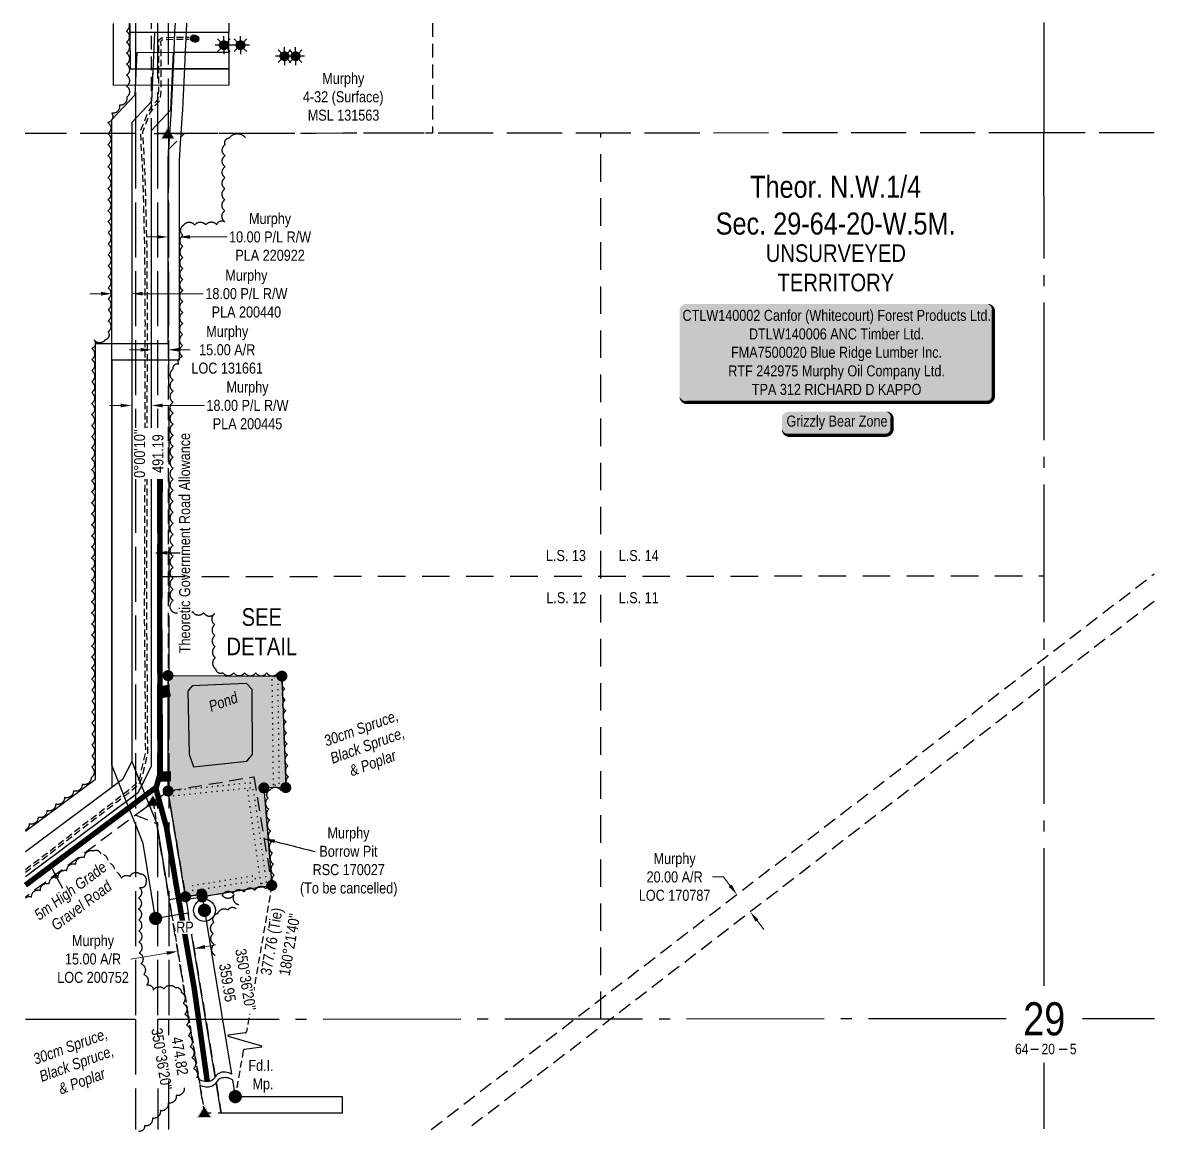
# Model space of a CAD drawing. Extents: x 499852 to 502251, y 6046161 to 6048868.
# Drawn here: x 499852 to 500879, y 6046522 to 6047528 of the extents above; entities that cross this region are included whole.
import ezdxf
from ezdxf.enums import TextEntityAlignment as Align

# ---------------------------------------------------------------- set-up
doc = ezdxf.new("R2010")
doc.units = 0
doc.header["$LTSCALE"] = 5
doc.header["$PDSIZE"] = 0.5
for name, pattern in [('0', [1, 1, 0]), ('foc-ACCESSROAD', [3.75, 2.5, -1.25]), ('foc-LSD', [8, 5, -3]), ('foc-QUARTERLINE', [33, 25, -3, 2, -3]), ('foc-TIELINE', [1.875, 1.25, -0.625]), ('foc-TOPO', [1, 0.2, -0.8]), ('foc-UNSURVEYED', [12.5, 10, -2.5]), ('UG_PIPE', [1.875, 1.25, -0.625])]:
    doc.linetypes.add(name, pattern=pattern)
doc.layers.get('Defpoints').update_dxf_attribs({"color": 9})
for name, color, linetype in [('10', 1, 'Continuous'), ('35', 37, 'Continuous'), ('9', 3, 'Continuous'), ('AS-PIPE-UG', 44, 'UG_PIPE'), ('AS-ROADS', 254, 'Continuous'), ('AS-SURFACE IMPACT', 7, 'Continuous'), ('AS-SYMBOL', 7, 'Continuous'), ('AS-WILDLIFE-BLOCK', 131, 'Continuous'), ('C-AR', 13, 'foc-ACCESSROAD'), ('C-RW', 13, 'Continuous'), ('C-SYMBOL', 7, 'Continuous'), ('C-WS', 13, 'foc-ACCESSROAD'), ('C-WS-S', 13, 'Continuous'), ('DETAIL-T', 7, 'Continuous'), ('L-BD', 7, 'Continuous'), ('L-MON', 1, 'Continuous'), ('L-ROAD-T', 7, 'Continuous'), ('L-SECLBL', 7, 'Continuous'), ('L-SECQ', 8, 'foc-QUARTERLINE'), ('L-SECTION-LSD', 7, 'foc-LSD'), ('L-TIE', 7, 'foc-TIELINE'), ('L-UNS-T', 3, 'Continuous'), ('L-USEC', 7, 'foc-UNSURVEYED'), ('P-PROPOSED', 10, 'Continuous'), ('P-PROPOSED-H', 21, 'Continuous'), ('T-BUSH', 110, '0'), ('T-BUSH-T', 110, 'Continuous'), ('T-GENERAL', 48, 'foc-TOPO'), ('T-WATER', 160, 'Continuous'), ('T-WATER-H', 133, 'Continuous'), ('T-WATER-T', 170, 'Continuous')]:
    doc.layers.add(name, color=color, linetype=linetype)
for name, color, linetype, lineweight in [('AS-GENERAL', 48, 'Continuous', 18), ('C-AR-T', 13, 'Continuous', 9), ('C-RW-T', 13, 'Continuous', 9), ('C-WS-T', 13, 'Continuous', 9)]:
    doc.layers.add(name, color=color, linetype=linetype, lineweight=lineweight)
doc.styles.add('100L', font='ARIALN.TTF', dxfattribs={"height": 11})
doc.styles.add('175L', font='ARIALN.TTF', dxfattribs={"height": 20})
doc.styles.add('80', font='ARIALN.TTF', dxfattribs={"height": 10})
doc.styles.add('80CG', font='ARIALN.TTF', dxfattribs={"height": 10})
doc.styles.add('80L', font='ARIALN.TTF', dxfattribs={"height": 10})
doc.styles.add('80LS', font='ARIALNI.TTF', dxfattribs={"height": 10})
doc.styles.add('SIMPLEX', font='ARIALN.TTF')
doc.dimstyles.new('Compass 5 000', dxfattribs={"dimscale": 5, "dimtxt": 9, "dimasz": 2, "dimexe": 0.2, "dimexo": 0.0625, "dimgap": 0.5, "dimtad": 0, "dimtih": 1, "dimtoh": 1, "dimzin": 0, "dimdsep": 46, "dimtxsty": '80CG', "dimcen": 0.1, "dimse1": 1, "dimse2": 1, "dimclrd": 256, "dimclrt": 256, "dimaunit": 1, "dimadec": 4, "dimazin": 0, "dimtfac": 0.06, "dimtofl": 0, "dimtmove": 0, "dimatfit": 1, "dimfxl": 0.2, "dimtolj": 1, "dimtzin": 0, "dimlwd": -1, "dimarcsym": 0})

# ---------------------------------------------------------------- blocks, each defined once
blk = doc.blocks.new('L-SECLBL')
at = {"layer": '9', "color": 7}
for p, q in [((-5.1, -27.8), (-12.3, -27.8)), ((20.7, -27.8), (13.5, -27.8))]:
    blk.add_line(p, q, dxfattribs=at)
at = {"layer": '10', "color": 2, "style": 'SIMPLEX'}
blk.add_attdef('SEC', text='', height=30, dxfattribs=at).set_placement((0, 0), align=Align.MIDDLE)
at = {"layer": '10', "color": 5, "style": '80L'}
blk.add_attdef('TWP', text='', height=9.5, dxfattribs=at).set_placement((-14.4, -27.4), align=Align.MIDDLE_RIGHT)
blk.add_attdef('RGE', text='', height=9.5, dxfattribs=at).set_placement((3.6, -27.4), align=Align.MIDDLE_CENTER)
blk.add_attdef('MER', text='', height=9.5, dxfattribs=at).set_placement((23.2, -27.4), align=Align.MIDDLE_LEFT)
blk = doc.blocks.new('*D43')
at = {"layer": 'C-AR-T', "transparency": 16777216}
for p, q in [((499982.7, 6046683.7), (499950.1, 6046678.3)), ((500017.5, 6046689.4), (500027.3, 6046691.1))]:
    blk.add_line(p, q, dxfattribs=at)
for points in [[(499982.5, 6046685.3), (499983, 6046682), (499992.6, 6046685.3)], [(500017.2, 6046691.1), (500017.8, 6046687.8), (500007.6, 6046687.8)]]:
    blk.add_solid(points, dxfattribs=at)
at = {"layer": 'Defpoints', "color": 0, "transparency": 16777216}
for p in [(500007.6, 6046687.8), (500015.5, 6046640.3), (500000.4, 6046637.8)]:
    blk.add_point(p, dxfattribs=at)
at = {"layer": 'C-AR-T', "transparency": 16777216, "insert": (499915.9, 6046678.3), "char_height": 10, "attachment_point": 5, "style": '80CG'}
blk.add_mtext('\\A1;Murphy\\P15.00 A/R \\PLOC 200752', dxfattribs=at)
blk = doc.blocks.new('*D44')
at = {"layer": 'C-AR-T', "transparency": 16777216}
for p, q in [((500488.1, 6046752.8), (500478.1, 6046752.8)), ((500494.2, 6046744.9), (500488.1, 6046752.8)), ((500518.6, 6046713.2), (500524.7, 6046705.2))]:
    blk.add_line(p, q, dxfattribs=at)
for points in [[(500495.6, 6046745.9), (500492.9, 6046743.9), (500500.3, 6046736.9)], [(500519.9, 6046714.2), (500517.3, 6046712.1), (500512.5, 6046721.1)]]:
    blk.add_solid(points, dxfattribs=at)
at = {"layer": 'Defpoints', "color": 0, "transparency": 16777216}
for p in [(500513, 6046746.7), (500500.3, 6046736.9), (500525.2, 6046730.8)]:
    blk.add_point(p, dxfattribs=at)
at = {"layer": 'C-AR-T', "transparency": 16777216, "insert": (500443.8, 6046752.8), "char_height": 10, "attachment_point": 5, "style": '80CG'}
blk.add_mtext('\\A1;Murphy\\P20.00 A/R\\PLOC 170787', dxfattribs=at)
blk = doc.blocks.new('*D45')
at = {"layer": 'C-AR-T', "transparency": 16777216}
for p, q in [((499959, 6047231.2), (499949, 6047231.2)), ((499994, 6047231.2), (500004.2, 6047231.2))]:
    blk.add_line(p, q, dxfattribs=at)
for points in [[(499959, 6047232.9), (499959, 6047229.6), (499969, 6047231.2)], [(499994, 6047232.9), (499994, 6047229.6), (499984, 6047231.2)]]:
    blk.add_solid(points, dxfattribs=at)
at = {"layer": 'Defpoints', "color": 0, "transparency": 16777216}
for p in [(499984, 6047231.2), (499969, 6047183.7), (499984, 6047183.7)]:
    blk.add_point(p, dxfattribs=at)
at = {"layer": 'C-AR-T', "transparency": 16777216, "insert": (500037.7, 6047231.2), "char_height": 10, "attachment_point": 5, "style": '80CG'}
blk.add_mtext('\\A1;Murphy\\P15.00 A/R\\PLOC 131661', dxfattribs=at)
blk = doc.blocks.new('*D46')
at = {"layer": 'C-RW-T', "transparency": 16777216}
for p, q in [((499923, 6047282.1), (499913, 6047282.1)), ((499961, 6047282.1), (500016, 6047282.1))]:
    blk.add_line(p, q, dxfattribs=at)
for points in [[(499923, 6047283.8), (499923, 6047280.4), (499933, 6047282.1)], [(499961, 6047283.8), (499961, 6047280.5), (499951, 6047282.1)]]:
    blk.add_solid(points, dxfattribs=at)
at = {"layer": 'Defpoints', "color": 0, "transparency": 16777216}
for p in [(499933, 6047282.1), (499933, 6047161.5), (499951, 6047161.5)]:
    blk.add_point(p, dxfattribs=at)
at = {"layer": 'C-RW-T', "transparency": 16777216, "insert": (500055.1, 6047282.1), "char_height": 10, "attachment_point": 5, "style": '80CG'}
blk.add_mtext('\\A1;Murphy\\P18.00 P/L R/W \\PPLA 200440', dxfattribs=at)
blk = doc.blocks.new('*D47')
at = {"layer": 'C-RW-T', "transparency": 16777216}
for p, q in [((499974, 6047333.6), (499964, 6047333.6)), ((500004, 6047333.6), (500037.6, 6047333.6))]:
    blk.add_line(p, q, dxfattribs=at)
for points in [[(499974, 6047335.3), (499974, 6047332), (499984, 6047333.6)], [(500004, 6047335.3), (500004, 6047332), (499994, 6047333.6)]]:
    blk.add_solid(points, dxfattribs=at)
at = {"layer": 'Defpoints', "color": 0, "transparency": 16777216}
for p in [(499984, 6047348.8), (499994, 6047348.8), (499994, 6047333.6)]:
    blk.add_point(p, dxfattribs=at)
at = {"layer": 'C-RW-T', "transparency": 16777216, "insert": (500076.6, 6047333.6), "char_height": 10, "attachment_point": 5, "style": '80CG'}
blk.add_mtext('\\A1;Murphy\\P10.00 P/L R/W \\PPLA 220922', dxfattribs=at)
blk = doc.blocks.new('RISER')
h = blk.add_hatch(color=255)
h.dxf.hatch_style = 1
edge = h.paths.add_edge_path()
edge.add_arc((0, 0), 0.7, 0, 360)
blk.add_hatch(color=48).paths.add_polyline_path([(0.58, -0.15), (-0.58, -0.15, 0.774597)])
at = {"color": 48}
blk.add_line((-0.58, -0.15), (0.58, -0.15), dxfattribs=at)
blk.add_circle((0, 0), 0.6, dxfattribs=at)
blk = doc.blocks.new('GAS')
h = blk.add_hatch(color=255)
h.dxf.hatch_style = 1
edge = h.paths.add_edge_path()
edge.add_arc((0, 0), 0.9, 0, 360)
for p, q in [((-0.81, 0), (-1.62, 0)), ((-0.57, 0.57), (-1.14, 1.14)), ((0, 0.81), (0, 1.62)), ((0.57, 0.57), (1.14, 1.14)), ((1.62, 0), (0.81, 0)), ((-0.57, -0.57), (-1.14, -1.14)), ((0, -0.81), (0, -1.62)), ((1.14, -1.14), (0.57, -0.57))]:
    blk.add_line(p, q)
blk.add_circle((0, 0), 0.8)
blk = doc.blocks.new('*U41')
h = blk.add_hatch(color=255)
edge = h.paths.add_edge_path()
edge.add_line((-44, -11.5), (44, -11.5))
edge.add_arc((44, -5.5), 6, 270, 360)
edge.add_line((50, -5.5), (50, 4))
edge.add_arc((44, 4), 6, 0, 90)
edge.add_line((44, 10), (-44, 10))
edge.add_arc((-44, 4), 6, 90, 180)
edge.add_line((-50, 4), (-50, -5.5))
edge.add_arc((-44, -5.5), 6, 180, 270)
at = {"color": 131, "flags": 128}
blk.add_lwpolyline([(-44, -11.5, 3, 3, 0), (44, -11.5, 3, 3, 0.414214), (50, -5.5, 3, 3, 0), (50, 4, 3, 0, 0.414214), (44, 10, 0, 0, 0), (-44, 10, 0, 0, 0.414214), (-50, 4, 0, 0, 0), (-50, -5.5, 0, 3, 0.414214)], format="xyseb", close=True, dxfattribs=at)
at = {"color": 131, "style": '80'}
blk.add_attdef('ENTER_TEXT_001', (-36, -5), '', height=10, dxfattribs=at)
blk = doc.blocks.new('*U42')
h = blk.add_hatch(color=255)
edge = h.paths.add_edge_path()
edge.add_line((-136.5, -45.5), (136.5, -45.5))
edge.add_arc((136.5, -39.5), 6, 270, 360)
edge.add_line((142.5, -39.5), (142.5, 38))
edge.add_arc((136.5, 38), 6, 0, 90)
edge.add_line((136.5, 44), (-136.5, 44))
edge.add_arc((-136.5, 38), 6, 90, 180)
edge.add_line((-142.5, 38), (-142.5, -39.5))
edge.add_arc((-136.5, -39.5), 6, 180, 270)
at = {"color": 44, "flags": 128}
blk.add_lwpolyline([(-136.5, -45.5, 3, 3, 0), (136.5, -45.5, 3, 3, 0.414214), (142.5, -39.5, 3, 3, 0), (142.5, 38, 3, 0, 0.414214), (136.5, 44, 0, 0, 0), (-136.5, 44, 0, 0, 0.414214), (-142.5, 38, 0, 0, 0), (-142.5, -39.5, 0, 3, 0.414214)], format="xyseb", close=True, dxfattribs=at)
at = {"color": 44, "style": '80'}
blk.add_attdef('ENTER_TEXT_001', (-36, -5), '', height=10, dxfattribs=at)
blk = doc.blocks.new('*D48')
at = {"layer": 'C-AR-T', "transparency": 16777216}
for p, q in [((499941, 6047180.7), (499931, 6047180.7)), ((499979, 6047180.7), (500017, 6047180.7))]:
    blk.add_line(p, q, dxfattribs=at)
for points in [[(499941, 6047182.3), (499941, 6047179), (499951, 6047180.7)], [(499979, 6047182.3), (499979, 6047179), (499969, 6047180.7)]]:
    blk.add_solid(points, dxfattribs=at)
at = {"layer": 'Defpoints', "color": 0, "transparency": 16777216}
for p in [(499969, 6047180.7), (499951, 6047154.7), (499969, 6047154.7)]:
    blk.add_point(p, dxfattribs=at)
at = {"layer": 'C-AR-T', "transparency": 16777216, "insert": (500056.1, 6047180.7), "char_height": 10, "attachment_point": 5, "style": '80CG'}
blk.add_mtext('\\A1;Murphy\\P18.00 P/L R/W\\PPLA 200445', dxfattribs=at)
blk = doc.blocks.new('STRIA')
blk.add_hatch(color=255).paths.add_polyline_path([(-0.04, 1.52), (-1.47, -0.87), (1.39, -0.87)])
blk = doc.blocks.new('STRIAA')
blk.add_blockref('STRIA', (0, 0))
blk = doc.blocks.new('STRIB')
at = {"color": 1}
blk.add_solid([(-1.12, -0.67), (-0.04, 1.13), (1.04, -0.67)], dxfattribs=at)
blk = doc.blocks.new('STRIBB')
blk.add_blockref('STRIB', (0, 0))
blk = doc.blocks.new('STRICC')
for name in ['STRIAA', 'STRIBB']:
    blk.add_blockref(name, (0, 0))
blk = doc.blocks.new('fdspike')
blk.add_blockref('STRICC', (0, 0))
blk = doc.blocks.new('fdia')
at = {"color": 255, "const_width": 1}
blk.add_lwpolyline([(-0.5, 0, 1), (0.5, 0, 1)], format="xyb", close=True, dxfattribs=at)
blk = doc.blocks.new('Fdiaa')
blk.add_blockref('fdia', (0, 0))
blk = doc.blocks.new('fdib')
at = {"color": 1, "const_width": 1.6}
blk.add_lwpolyline([(-0.4, 0, 1), (0.4, 0, 1)], format="xyb", close=True, dxfattribs=at)
at = {"color": 1}
blk.add_circle((0, 0), 0.8, dxfattribs=at)
blk = doc.blocks.new('Fdibb')
blk.add_blockref('fdib', (0, 0))
blk = doc.blocks.new('fdicc')
for name in ['Fdibb', 'Fdiaa']:
    blk.add_blockref(name, (0, 0))
blk = doc.blocks.new('FDI')
blk.add_blockref('fdicc', (0, 0))
blk = doc.blocks.new('PLIA')
at = {"color": 255, "const_width": 1}
blk.add_lwpolyline([(-0.5, 0, 1), (0.5, 0, 1)], format="xyb", close=True, dxfattribs=at)
blk = doc.blocks.new('PLIAA')
blk.add_blockref('PLIA', (0, 0))
blk = doc.blocks.new('PLIB')
at = {"color": 1}
blk.add_circle((0, 0), 0.8, dxfattribs=at)
blk = doc.blocks.new('PLIBB')
blk.add_blockref('PLIB', (0, 0))
blk = doc.blocks.new('PLICC')
for name in ['PLIAA', 'PLIBB']:
    blk.add_blockref(name, (0, 0))
blk = doc.blocks.new('PLI')
blk.add_blockref('PLICC', (0, 0))
blk = doc.blocks.new('linebrk')
blk.add_lwpolyline([(0, 0.00175, -0.346152), (-0.00019, 0.0015), (-0.00314, 0.00055, 0.772575), (-0.00312, 0.00036), (0.00312, -0.00036, -0.772575), (0.00314, -0.00055), (0.00019, -0.0015, 0.346152), (0, -0.00175)], format="xyb")

msp = doc.modelspace()

# ---------------------------------------------------------------- hatches: boundary and pattern name
at = {"layer": 'P-PROPOSED-H'}
h = msp.add_hatch(color=256, dxfattribs=at)
h.dxf.hatch_style = 1
h.paths.add_polyline_path([(499983.979, 6046935.517), (500087.363, 6046935.043), (500090.841, 6046833.908), (500070.986, 6046833.602), (500078.167, 6046745.098), (500015.047, 6046734.655), (500014.616, 6046737.263), (499999.839, 6046734.829), (499983.974, 6046830.822)])
at = {"layer": 'T-WATER-H'}
h = msp.add_hatch(color=256, dxfattribs=at)
h.dxf.hatch_style = 1
h.paths.add_polyline_path([(500002.026, 6046921.391), (500003.145, 6046864.2), (500007.171, 6046852.64), (500055.353, 6046858.019), (500060.604, 6046864.054), (500060.491, 6046923.024), (500055.101, 6046928.279), (500005.932, 6046926.308)])

# ---------------------------------------------------------------- linework, layer by layer
at = {"layer": '35', "color": 3}
msp.add_circle((500017.063, 6046722.472), 9.995, dxfattribs=at)
at = {"layer": 'AS-PIPE-UG', "flags": 128}
for points in [[(499854.493, 6046759.638), (499875.531, 6046775.556), (499911.22, 6046803.372), (499925.538, 6046814.18), (499936.004, 6046822.149), (499941.535, 6046826.564), (499948.039, 6046831.577), (499956.424, 6046838.724), (499958.868, 6046844.67), (499963.747, 6046865.985), (499963.391, 6046880.568), (499963.398, 6046915.98), (499962.747, 6046984.539), (499962.795, 6047048.575), (499963.121, 6047114.39), (499963.151, 6047187.823), (499963.373, 6047254.804), (499962.968, 6047323.481), (499961.221, 6047389.167), (499959.072, 6047429.425), (499965.564, 6047446.458), (499970.851, 6047454.145), (499975.007, 6047458.786), (499975.756, 6047466.669), (499975.75, 6047489.248), (499975.564, 6047510.773), (499976.004, 6047512.636), (499977.964, 6047514.294), (499982.813, 6047514.731), (499988.515, 6047514.958), (500003.191, 6047514.991)], [(499854.494, 6046757.132), (499876.749, 6046773.97), (499912.436, 6046801.786), (499926.746, 6046812.588), (499937.234, 6046820.573), (499942.769, 6046824.992), (499949.299, 6046830.023), (499958.09, 6046837.516), (499960.78, 6046844.064), (499965.751, 6046865.783), (499965.389, 6046880.592), (499965.396, 6046915.99), (499964.745, 6046984.547), (499964.793, 6047048.569), (499965.119, 6047114.384), (499965.149, 6047187.819), (499965.371, 6047254.806), (499964.966, 6047323.513), (499963.219, 6047389.247), (499961.09, 6047429.109), (499967.346, 6047445.522), (499972.425, 6047452.907), (499976.935, 6047457.942), (499977.754, 6047466.575), (499977.748, 6047489.256), (499977.564, 6047510.549), (499977.798, 6047511.536), (499978.772, 6047512.36), (499982.943, 6047512.735), (499988.557, 6047512.96), (500003.195, 6047512.993)]]:
    msp.add_lwpolyline(points, dxfattribs=at)
at = {"layer": 'AS-ROADS', "flags": 128}
msp.add_lwpolyline([(499976.92, 6047153.716, 4.997, 4.997, 0), (499976.406, 6046989.644, 4.997, 4.997, 0), (499976.967, 6046847.481, 4.997, 4.997, 0), (499973.334, 6046834.254, 4.997, 4.997, 0), (499854.495, 6046745.322, 4.997, 4.997, 0)], format="xyseb", dxfattribs=at)
for points, const_width in [([(499979.893, 6046926.446), (499981.944, 6046915.766)], 9.495), ([(499982.003, 6046839.35), (499981.773, 6046848.618)], 9.495), ([(500019.615, 6046567.008), (500007.867, 6046651.147), (499991.45, 6046745.353), (499982.566, 6046797.848), (499972.335, 6046835.236)], 4.997)]:
    msp.add_lwpolyline(points, dxfattribs=dict(at, const_width=const_width))
at = {"layer": 'C-AR', "flags": 128}
for points in [[(499854.494, 6046753.197), (499956.947, 6046829.412), (499968.978, 6046853.346), (499968.96, 6047427.539), (499998.954, 6047427.561), (499984, 6047412.597), (499983.974, 6046830.822), (499854.496, 6046734.504)], [(500222.8, 6046523.707), (500352.522, 6046623.368), (500778.552, 6046950.691), (500879.161, 6047027.988)], [(500879.168, 6047002.788), (500778.559, 6046925.492), (500385.356, 6046623.393), (500255.634, 6046523.732)], [(500012.076, 6046568.953), (499973.682, 6046801.028), (499954.381, 6046808.818), (499983.958, 6046830.81), (500026.872, 6046571.394)], [(500027.701, 6046566.345), (500032.318, 6046538.429), (500017.115, 6046538.459), (500012.905, 6046563.904)]]:
    msp.add_lwpolyline(points, dxfattribs=at)
at = {"layer": 'C-RW', "flags": 128}
for points in [[(499854.489, 6046794.301), (499918.005, 6046841.551), (499917.999, 6047236.909), (499933.548, 6047236.909), (499951.539, 6047236.909), (499954.385, 6047236.909), (499969.542, 6047236.909), (499983.964, 6047236.909), (499983.962, 6047404.604), (499986.188, 6047436.087), (499987.148, 6047449.674), (499987.474, 6047456.976), (499988.825, 6047487.263), (499989.494, 6047502.262), (499990.289, 6047520.058), (499990.621, 6047527.504)], [(500000.667, 6047527.512), (500000.33, 6047520.06), (499999.527, 6047502.262), (499998.85, 6047487.263), (499997.72, 6047462.23), (499997.128, 6047449.108), (499996.598, 6047441.426), (499995.643, 6047427.558), (499995.356, 6047423.389), (499993.957, 6047403.072), (499993.959, 6047221.917), (499969.544, 6047221.916), (499954.387, 6047221.916), (499951.541, 6047221.916), (499932.991, 6047221.915), (499932.997, 6046834.018), (499854.492, 6046775.617)], [(499949.448, 6047527.473), (499949.45, 6047520.045), (499949.46, 6047486.144), (500039.203, 6047486.31), (500039.231, 6047471.317), (499934.458, 6047471.124), (499934.441, 6047527.461)], [(500026.864, 6046571.396), (500002.27, 6046720.035), (499972.719, 6046715.167), (499961.437, 6046783.14), (499954.044, 6046801.596), (499951.772, 6046807.269), (499945.998, 6046821.683), (499932.996, 6046854.138), (499932.988, 6047440.166), (499954.167, 6047462.679), (499955.906, 6047501.148), (500039.176, 6047501.302), (500039.203, 6047486.31), (499970.237, 6047486.182), (499968.893, 6047456.453), (499950.971, 6047437.421), (499950.984, 6046857.615), (499959.825, 6046835.546), (499966.704, 6046818.371), (499973.675, 6046800.97), (499985.057, 6046732.394)], [(499985.057, 6046732.394), (500014.616, 6046737.263), (500041.655, 6046573.846)], [(500042.491, 6046568.793), (500045.033, 6046553.427), (500141.982, 6046553.47), (500141.988, 6046538.478), (500032.318, 6046538.429), (500027.7, 6046566.343)]]:
    msp.add_lwpolyline(points, dxfattribs=at)
at = {"layer": 'C-RW'}
for points in [[(500039.127, 6047527.541), (500039.143, 6047519.292), (499949.451, 6047519.127), (499949.448, 6047527.473)], [(499854.494, 6046753.197), (499956.947, 6046829.412), (499968.978, 6046853.346), (499968.96, 6047430.268), (499986.564, 6047448.981), (499988.925, 6047501.209), (500039.176, 6047501.302), (500039.143, 6047519.292), (499971.728, 6047519.168), (499968.893, 6047456.453), (499950.971, 6047437.421), (499950.984, 6046857.622), (499942.79, 6046841.3), (499854.492, 6046775.614)]]:
    msp.add_lwpolyline(points, dxfattribs=at)
for points in [[(500041.655, 6046573.846, 0.09819619), (500036.205, 6046575.672, 0.11502491), (500031.306, 6046575.173, 0.18910183), (500026.865, 6046571.399, -0.18910183), (500022.425, 6046567.626, -0.11502491), (500017.526, 6046567.127, -0.09819619), (500012.076, 6046568.953)], [(500042.491, 6046568.793, 0.09819619), (500037.041, 6046570.619, 0.11502491), (500032.142, 6046570.12, 0.18910183), (500027.701, 6046566.346, -0.18910183), (500023.261, 6046562.573, -0.11502491), (500018.362, 6046562.074, -0.09833537), (500012.905, 6046563.904)]]:
    msp.add_lwpolyline(points, format="xyb", dxfattribs=at)
at = {"layer": 'C-WS', "flags": 128}
msp.add_lwpolyline([(500223.943, 6047527.682), (500224.019, 6047427.719), (499998.974, 6047427.561), (499983.972, 6047427.551), (499968.97, 6047427.539), (499968.968, 6047527.488)], dxfattribs=at)
at = {"layer": 'C-WS'}
msp.add_lwpolyline([(500078.213, 6046745.05), (500015.063, 6046734.603), (500000.272, 6046732.156), (499983.95, 6046830.815), (500061.891, 6046843.709), (500078.213, 6046745.05)], close=True, dxfattribs=at)
at = {"layer": 'L-SECQ'}
for p, q in [((500779.066, 6047528.106), (500779.095, 6047428.158)), ((500779.323, 6046654.062), (500779.095, 6047428.158)), ((499954.457, 6046623.45), (499854.509, 6046623.382)), ((500744.706, 6046624.053), (499974.566, 6046623.465)), ((500879.28, 6046624.155), (500813.951, 6046624.105)), ((500779.361, 6046524.131), (500779.344, 6046584.098))]:
    msp.add_line(p, q, dxfattribs=at)
at = {"layer": 'L-SECTION-LSD'}
msp.add_line((500376.944, 6046623.772), (500376.778, 6047427.851), dxfattribs=at)
at = {"layer": 'L-TIE'}
for p, q in [((500078.167, 6046745.098), (500055.234, 6046612.438)), ((500052.26, 6046595.232), (500045.033, 6046553.426))]:
    msp.add_line(p, q, dxfattribs=at)
at = {"layer": 'L-USEC'}
for p, q in [((499954.351, 6047527.477), (499954.363, 6047427.529)), ((499974.461, 6047527.492), (499974.472, 6047427.531)), ((499984.523, 6047427.551), (499984.511, 6047527.5)), ((499954.363, 6047427.529), (499854.415, 6047427.461)), ((499954.363, 6047427.529), (499954.457, 6046623.45)), ((500779.095, 6047428.158), (499974.472, 6047427.543)), ((499974.472, 6047427.531), (499974.566, 6046623.452)), ((499984.522, 6047427.533), (499984.616, 6046623.454)), ((500879.043, 6047428.234), (500779.095, 6047428.158)), ((499954.457, 6046623.45), (499954.469, 6046523.502)), ((499974.566, 6046623.452), (499974.578, 6046523.518)), ((499984.629, 6046523.525), (499984.617, 6046623.473))]:
    msp.add_line(p, q, dxfattribs=at)
at = {"layer": 'P-PROPOSED', "flags": 128}
msp.add_lwpolyline([(499983.979, 6046935.517), (500087.363, 6046935.043), (500090.841, 6046833.908), (500070.986, 6046833.602), (500078.167, 6046745.098), (500015.047, 6046734.655), (500014.616, 6046737.263), (499999.839, 6046734.829), (499983.974, 6046830.822), (499983.979, 6046935.517)], dxfattribs=at)
at = {"layer": 'T-BUSH', "flags": 128}
for points in [[(499948.43, 6047527.472, -0.33727484), (499946.207, 6047520.424, -0.52056705), (499946.245, 6047510.43, -0.52056705), (499946.284, 6047500.435, -0.52056705), (499946.322, 6047490.44, -0.52056705), (499946.361, 6047480.446, -0.52056705), (499946.399, 6047470.451, -0.52056705), (499946.437, 6047460.456, -0.52056705), (499939.863, 6047453.118, -0.52056705), (499932.921, 6047445.927, -0.52056705), (499929.41, 6047437.353, -0.52056705), (499929.419, 6047427.358, -0.52056705), (499929.427, 6047417.363, -0.52056705), (499929.436, 6047407.368, -0.52056705), (499929.445, 6047397.374, -0.52056705), (499929.453, 6047387.379, -0.52056705), (499929.462, 6047377.384, -0.52056705), (499929.471, 6047367.389, -0.52056705), (499929.479, 6047357.395, -0.52056705), (499929.488, 6047347.4, -0.52056705), (499929.497, 6047337.405, -0.52056705), (499929.505, 6047327.41, -0.52056705), (499929.514, 6047317.416, -0.52056705), (499929.523, 6047307.421, -0.52056705), (499929.531, 6047297.426, -0.52056705), (499929.54, 6047287.431, -0.52056705), (499929.549, 6047277.437, -0.52056705), (499929.558, 6047267.442, -0.52056705), (499929.566, 6047257.447, -0.52056705), (499929.575, 6047247.452, -0.52056705), (499926.906, 6047240.139, -0.52056705), (499916.912, 6047240.162, -0.52056705), (499914.753, 6047232.315, -0.52056705), (499914.732, 6047222.32, -0.52056705), (499914.711, 6047212.325, -0.52056705), (499914.69, 6047202.331, -0.52056705), (499914.669, 6047192.336, -0.52056705), (499914.648, 6047182.341, -0.52056705), (499914.627, 6047172.346, -0.52056705), (499914.606, 6047162.352, -0.52056705), (499914.585, 6047152.357, -0.52056705), (499914.565, 6047142.362, -0.52056705), (499914.569, 6047132.367, -0.52056705), (499914.574, 6047122.373, -0.52056705), (499914.579, 6047112.378, -0.52056705), (499914.583, 6047102.383, -0.52056705), (499914.588, 6047092.388, -0.52056705), (499914.592, 6047082.394, -0.52056705), (499914.597, 6047072.399, -0.52056705), (499914.601, 6047062.404, -0.52056705), (499914.606, 6047052.409, -0.52056705), (499914.611, 6047042.415, -0.52056705), (499914.615, 6047032.42, -0.52056705), (499914.62, 6047022.425, -0.52056705), (499914.624, 6047012.43, -0.52056705), (499914.629, 6047002.435, -0.52056705), (499914.634, 6046992.441, -0.52056705), (499914.638, 6046982.446, -0.52056705), (499914.643, 6046972.451, -0.52056705), (499914.647, 6046962.456, -0.52056705), (499914.652, 6046952.462, -0.52056705), (499914.656, 6046942.467, -0.52056705), (499914.661, 6046932.472, -0.52056705), (499914.666, 6046922.477, -0.52056705), (499914.67, 6046912.483, -0.52056705), (499914.675, 6046902.488, -0.52056705), (499914.679, 6046892.493, -0.52056705), (499914.684, 6046882.498, -0.52056705), (499914.688, 6046872.504, -0.52056705), (499914.693, 6046862.509, -0.52056705), (499914.698, 6046852.514, -0.52056705), (499914.082, 6046842.83, -0.52056705), (499906.069, 6046836.856, -0.52056705), (499898.056, 6046830.882, -0.52056705), (499890.044, 6046824.908, -0.52056705), (499882.031, 6046818.933, -0.52056705), (499874.018, 6046812.959, -0.52056705), (499866.006, 6046806.985, -0.52056705), (499857.993, 6046801.011, -0.29877821), (499854.489, 6046795.307, -0.29877821)], [(499986.399, 6046995.508, -0.34161923), (499988.565, 6047003.764, -0.52056705), (499988.566, 6047013.759, -0.52056705), (499988.567, 6047023.754, -0.52056705), (499988.567, 6047033.748, -0.52056705), (499988.568, 6047043.743, -0.52056705), (499988.569, 6047053.738, -0.52056705), (499988.57, 6047063.733, -0.52056705), (499988.571, 6047073.727, -0.52056705), (499988.571, 6047083.722, -0.52056705), (499988.572, 6047093.717, -0.52056705), (499988.573, 6047103.712, -0.52056705), (499988.574, 6047113.706, -0.52056705), (499988.575, 6047123.701, -0.52056705), (499988.575, 6047133.696, -0.52056705), (499988.576, 6047143.691, -0.52056705), (499988.577, 6047153.686, -0.52056705), (499988.578, 6047163.68, -0.52056705), (499988.579, 6047173.675, -0.52056705), (499988.579, 6047183.67, -0.52056705), (499988.58, 6047193.665, -0.52056705), (499988.581, 6047203.659, -0.52056705), (499988.582, 6047213.654, -0.52056705), (499993.7, 6047218.531, -0.52056705), (499997.17, 6047225.078, -0.52056705), (499997.202, 6047235.072, -0.52056705), (499997.234, 6047245.067, -0.52056705), (499997.266, 6047255.062, -0.52056705), (499997.298, 6047265.056, -0.52056705), (499997.33, 6047275.051, -0.52056705), (499997.362, 6047285.046, -0.52056705), (499997.394, 6047295.041, -0.52056705), (499997.426, 6047305.035, -0.52056705), (499997.458, 6047315.03, -0.52056705), (499997.49, 6047325.025, -0.52056705), (499997.522, 6047335.019, -0.52056705), (499998.207, 6047344.365, -0.52056705), (500008.202, 6047344.457, -0.52056705), (500018.196, 6047344.55, -0.52056705), (500028.19, 6047344.642, -0.52056705), (500035.505, 6047347.401, -0.52056705), (500035.548, 6047357.396, -0.52056705), (500035.59, 6047367.39, -0.52056705), (500035.633, 6047377.385, -0.52056705), (500035.676, 6047387.38, -0.52056705), (500035.719, 6047397.374, -0.52056705), (500035.761, 6047407.369, -0.52056705), (500035.804, 6047417.364, -0.52056705), (500039.678, 6047423.521, -0.52056705), (500054.319, 6047423.562)], [(499986.399, 6046995.508, 0.52056705), (499996.348, 6046994.554, 0.52056705), (500006.297, 6046993.6, 0.52056705), (500016.247, 6046992.647, 0.52056705), (500026.196, 6046991.693, 0.52056705), (500026.418, 6046981.746, 0.52056705), (500026.589, 6046971.753, 0.52056705), (500026.761, 6046961.76, 0.52056705), (500026.932, 6046951.767, 0.52056705), (500027.104, 6046941.773, 0.52056705), (500033.61, 6046938.181, 0.52056705), (500043.605, 6046938.114, 0.52056705), (500053.599, 6046938.047, 0.52056705), (500063.594, 6046937.98, 0.52056705), (500073.588, 6046937.913, 0.52056705), (500083.583, 6046937.846, 0.52056705), (500089.521, 6046933.578, 0.52056705), (500089.937, 6046923.592, 0.52056705), (500090.353, 6046913.606, 0.52056705), (500090.769, 6046903.62, 0.52056705), (500091.185, 6046893.634, 0.52056705), (500091.601, 6046883.648, 0.52056705), (500092.017, 6046873.662, 0.52056705), (500092.433, 6046863.675, 0.52056705), (500092.849, 6046853.689, 0.52056705), (500093.265, 6046843.703, 0.52056705), (500093.681, 6046833.717, 0.52056705), (500086.477, 6046831.33, 0.52056705), (500076.489, 6046831.718, 0.52056705), (500074.621, 6046824.339, 0.52056705), (500075.45, 6046814.378, 0.52056705), (500076.279, 6046804.418, 0.52056705), (500077.109, 6046794.458, 0.52056705), (500077.938, 6046784.497, 0.52056705), (500078.767, 6046774.537, 0.52056705), (500079.597, 6046764.577, 0.52056705), (500080.426, 6046754.616, 0.52056705), (500081.255, 6046744.656, 0.52056705), (500072.714, 6046742.121, 0.52056705), (500062.827, 6046740.652, 0.52056705), (500052.941, 6046739.182, 0.52056705), (500043.055, 6046737.712, 0.52056705), (500033.169, 6046736.243, 0.52056705), (500033.88, 6046735.557, 0.52056705), (500043.759, 6046736.761, 0.52056705), (500048.156, 6046727.702, 0.52056705)], [(499854.496, 6046733.787, -0.24548125), (499860.073, 6046734.697, -0.52056705), (499868.088, 6046740.667, -0.52056705), (499876.104, 6046746.638, -0.52056705), (499884.119, 6046752.608, -0.52056705), (499892.135, 6046758.579, -0.52056705), (499900.151, 6046764.549, -0.52056705), (499908.166, 6046770.519, -0.52056705), (499916.182, 6046776.49, -0.52056705), (499922.878, 6046773.648, -0.52056705), (499928.793, 6046765.592, -0.52056705), (499934.709, 6046757.536, -0.52056705), (499940.624, 6046749.479, -0.52056705), (499949.583, 6046753.331, -0.52056705), (499958.418, 6046755.662, -0.52056705), (499963.913, 6046748.079, -0.52056705), (499958.209, 6046742.905, -0.52056705), (499957.121, 6046733.816, -0.52056705), (499957.238, 6046723.822, -0.52056705), (499957.355, 6046713.828, -0.52056705), (499957.472, 6046703.834, -0.52056705), (499957.59, 6046693.84, -0.52056705), (499957.793, 6046683.853, -0.52056705), (499959.457, 6046673.998, -0.52056705), (499961.951, 6046664.327, -0.52056705), (499964.603, 6046654.69, -0.52056705), (499970.527, 6046649.954, -0.52056705), (499980.444, 6046651.196, -0.52056705), (499990.361, 6046652.439, -0.52056705), (499996.033, 6046648.008, -0.52056705), (499997.637, 6046638.143, -0.52056705), (499999.241, 6046628.278, -0.52056705), (500000.846, 6046618.413, -0.52056705), (500002.45, 6046608.548, -0.52056705), (500004.054, 6046598.682, -0.52056705), (500005.659, 6046588.817, -0.52056705), (500007.263, 6046578.952, -0.43348307), (500009.921, 6046570.453)], [(500026.757, 6046681.563, -0.52056705), (500025.862, 6046691.517, -0.52056705), (500024.966, 6046701.472, -0.52056705), (500025.49, 6046711.436, -0.52056705), (500029.284, 6046719.779, -0.52056705), (500038.481, 6046722.82, -0.52056705), (500045.833, 6046723.859, -0.52056705)], [(499998.638, 6046561.502, -0.52056705), (499991.417, 6046554.592, -0.52056705), (499984.195, 6046547.683, -0.52056705), (499976.973, 6046540.774, -0.52056705), (499969.751, 6046533.864, -0.52056705), (499962.529, 6046526.955, -0.52056705), (499957.371, 6046522.019)]]:
    msp.add_lwpolyline(points, format="xyb", dxfattribs=at)
at = {"layer": 'T-GENERAL', "flags": 128}
for points in [[(500079.712, 6046836.232), (500078.531, 6046934.677), (500083.529, 6046934.737), (500084.71, 6046836.292)], [(499983.922, 6046830.799), (500058.464, 6046838.479), (500058.976, 6046833.507), (499984.434, 6046825.827)], [(500068.292, 6046746.618), (500056.417, 6046831.479), (500061.367, 6046832.171), (500073.242, 6046747.31)], [(500005.778, 6046745.036), (500062.605, 6046754.15), (500063.397, 6046749.216), (500006.57, 6046740.102)]]:
    msp.add_lwpolyline(points, close=True, dxfattribs=at)
at = {"layer": 'T-WATER', "flags": 128}
msp.add_lwpolyline([(500002.026, 6046921.391), (500003.145, 6046864.2), (500007.171, 6046852.64), (500055.353, 6046858.019), (500060.604, 6046864.054), (500060.491, 6046923.024), (500055.101, 6046928.279), (500005.932, 6046926.308)], close=True, dxfattribs=at)

# ---------------------------------------------------------------- block references
at = {"layer": 'AS-SURFACE IMPACT'}
ref = msp.add_blockref('*U42', (500590.765, 6047228.873), dxfattribs=dict(at, xscale=0.99947614, yscale=0.99947614, zscale=0.99947614))
ref.add_attrib('ENTER_TEXT_001', 'CTLW140002 Canfor (Whitecourt) Forest Products Ltd.', (500450.978, 6047257.475), dxfattribs={"layer": '0', "color": 44, "height": 9.99476, "style": '80'})
ref.add_attrib('ENTER_TEXT_002', 'DTLW140006 ANC Timber Ltd.', (500511.288, 6047240.64), dxfattribs={"layer": '0', "color": 44, "height": 9.99476, "style": '80'})
ref.add_attrib('ENTER_TEXT_003', 'FMA7500020 Blue Ridge Lumber Inc.', (500494.983, 6047223.941), dxfattribs={"layer": '0', "color": 44, "height": 9.99476, "style": '80'})
ref.add_attrib('ENTER_TEXT_004', 'RTF 242975 Murphy Oil Company Ltd.', (500492.488, 6047207.106), dxfattribs={"layer": '0', "color": 44, "height": 9.99476, "style": '80'})
ref.add_attrib('ENTER_TEXT_005', 'TPA 312 RICHARD D KAPPO', (500513.889, 6047190.27), dxfattribs={"layer": '0', "color": 44, "height": 9.99476, "style": '80'})
at = {"layer": 'AS-SYMBOL', "xscale": 4.999999999999945, "yscale": 4.999999999999945, "zscale": 4.999999999999945}
for p in [(500007.353, 6047513.893), (500008.891, 6047513.377)]:
    msp.add_blockref('RISER', p, dxfattribs=at)
at = {"layer": 'AS-WILDLIFE-BLOCK', "color": 0}
ref = msp.add_blockref('*U41', (500591.259, 6047165.126), dxfattribs=at)
ref.add_attrib('ENTER_TEXT_001', 'Grizzly Bear Zone', (500545.349, 6047161.507), dxfattribs={"layer": '0', "color": 131, "height": 10, "style": '80'})
at = {"layer": 'C-WS-S', "xscale": 4.999999999999948, "yscale": 4.999999999999948, "zscale": 4.999999999999948}
for p in [(500034.709, 6047507.617), (500049.709, 6047507.629), (500089.716, 6047497.659), (500099.716, 6047497.646)]:
    msp.add_blockref('GAS', p, dxfattribs=at)
at = {"layer": 'L-MON'}
for name, p, xscale, yscale, zscale in [('fdspike', (499984.001, 6047426.447), 4.999999999999968, 4.999999999999968, 4.999999999999968), ('PLI', (499983.969, 6046935.517), 4.997380699999973, 4.997380699999973, 4.997380699999973), ('PLI', (500087.363, 6046935.043), 4.997380699999973, 4.997380699999973, 4.997380699999973), ('PLI', (499983.974, 6046830.822), 4.997380699999973, 4.997380699999973, 4.997380699999973), ('PLI', (500070.986, 6046833.602), 4.997380699999973, 4.997380699999973, 4.997380699999973), ('PLI', (500090.841, 6046833.908), 4.997380699999973, 4.997380699999973, 4.997380699999973), ('fdspike', (499970.423, 6046820.772), 4.999999999999968, 4.999999999999968, 4.999999999999968), ('PLI', (500078.166, 6046745.09), 4.997380699999973, 4.997380699999973, 4.997380699999973), ('PLI', (499999.837, 6046734.834), 4.997380699999973, 4.997380699999973, 4.997380699999973), ('PLI', (500014.61, 6046737.266), 4.997380699999973, 4.997380699999973, 4.997380699999973), ('PLI', (500015.051, 6046734.656), 4.997380699999973, 4.997380699999973, 4.997380699999973), ('FDI', (499972.719, 6046715.167), 4.999999999999968, 4.999999999999968, 4.999999999999968), ('FDI', (500045.033, 6046553.426), 4.999999999999968, 4.999999999999968, 4.999999999999968), ('fdspike', (500017.136, 6046538.459), 4.999999999999968, 4.999999999999968, 4.999999999999968)]:
    msp.add_blockref(name, p, dxfattribs=dict(at, xscale=xscale, yscale=yscale, zscale=zscale))
at = {"layer": 'L-SECLBL', "color": 6, "rotation": 0.01408706333899314}
msp.add_blockref('L-SECLBL', (500779.332, 6046624.077), dxfattribs=at).add_auto_attribs({'SEC': '29', 'TWP': '64', 'RGE': '20', 'MER': '5'})
at = {"layer": 'L-TIE', "xscale": 4997.380699999997, "yscale": 4997.380699999997, "zscale": 4997.380699999997, "rotation": 350.1923158003402}
msp.add_blockref('linebrk', (500053.747, 6046603.835), dxfattribs=at)

# ---------------------------------------------------------------- texts
at = {"layer": 'C-SYMBOL', "color": 3, "insert": (500589.955, 6047389.126), "char_height": 20, "width": 215.98445, "attachment_point": 2, "style": '175L'}
msp.add_mtext('Theor. N.W.1/4 \\PSec. 29-64-20-W.5M.', dxfattribs=at)
at = {"layer": 'C-WS-T', "insert": (500106.292, 6047482.488), "char_height": 10, "attachment_point": 1, "style": '80L'}
msp.add_mtext_dynamic_manual_height_columns('\\pi17.67081;Murphy\\P\\pi0.09578;4-32 (Surface)\\P\\pi4.50915;MSL 131563', width=72.58583, gutter_width=49.974, heights=[0], dxfattribs=at)
at = {"layer": 'DETAIL-T', "color": 3, "insert": (500069.109, 6046975.392), "char_height": 15.9916, "width": 63.60279, "attachment_point": 5, "style": '80CG'}
msp.add_mtext('SEE\\PDETAIL', dxfattribs=at)
at = {"layer": 'L-BD', "insert": (500072.934, 6046695.155), "char_height": 9.99476, "width": 61.1389, "attachment_point": 2, "rotation": 80.192316, "style": '80L'}
msp.add_mtext("377.76 (Tie)\\P180°21'40''", dxfattribs=at)
at = {"layer": 'L-SECTION-LSD', "attachment_point": 1, "style": '100L', "bg_fill": 3, "box_fill_scale": 1.5, "bg_fill_color": 256, "bg_fill_transparency": 0}
for s, width, insert, char_height in [('\\pi1.8878;L.S. 13', 36.81492, (500325.134, 6047049.493), 9.99476), ('L.S. 14', 36.97882, (500393.058, 6047049.493), 9.9948)]:
    msp.add_mtext_dynamic_manual_height_columns(s, width=width, gutter_width=54.971, heights=[0], dxfattribs=dict(at, insert=insert, char_height=char_height))
at = {"layer": 'L-UNS-T', "color": 3, "insert": (500590.171, 6047305.486), "char_height": 16, "attachment_point": 5, "style": '80L'}
msp.add_mtext_dynamic_manual_height_columns('UNSURVEYED TERRITORY', width=126.34753, gutter_width=47.475, heights=[0], dxfattribs=at)
at = {"layer": 'T-BUSH-T', "char_height": 9.98952, "attachment_point": 1, "rotation": 20, "style": '80LS'}
for insert in [(500117.37, 6046877.945), (499853.389, 6046589.239)]:
    msp.add_mtext_dynamic_manual_height_columns('\\pi7.44512;30cm Spruce, \\P\\pi7.38039;Black Spruce,\\P\\pi19.86388;& Poplar', width=83.71301, gutter_width=49.974, heights=[0], dxfattribs=dict(at, insert=insert))
at = {"layer": 'T-WATER-T', "insert": (500019.531, 6046911.837), "char_height": 9.99476, "attachment_point": 1, "rotation": 20, "style": '80L'}
msp.add_mtext_dynamic_manual_height_columns('\\pi0.24035;{\\fArial Narrow|b0|i1|c0|p34;Pond}', width=27.22657, gutter_width=47.475, heights=[0], dxfattribs=at)

# ---------------------------------------------------------------- dimensions: what is measured, and where the dimension line sits
at = {"layer": 'C-AR-T'}
dim = msp.add_linear_dim(base=(499983.965, 6047231.249), p1=(499968.973, 6047183.726), p2=(499983.965, 6047183.727), angle=0.000791, text='Murphy\\P15.00 A/R\\PLOC 131661', dimstyle='Compass 5 000', dxfattribs=at)
dim.commit()
dim.dimension.update_dxf_attribs({"geometry": '*D45', "text_midpoint": (500037.665, 6047231.249), "dimtype": 161})
dim = msp.add_aligned_dim(p1=(500525.166, 6046730.809), p2=(500512.984, 6046746.666), distance=15.968, text='Murphy\\P20.00 A/R\\PLOC 170787', dimstyle='Compass 5 000', dxfattribs=at)
dim.commit()
dim.dimension.update_dxf_attribs({"geometry": '*D44', "text_midpoint": (500443.835, 6046752.796)})
at = {"layer": 'C-RW-T'}
dim = msp.add_linear_dim(base=(499993.992, 6047333.625), p1=(499983.963, 6047348.847), p2=(499993.991, 6047348.847), angle=0.00044, text='Murphy\\P10.00 P/L R/W \\PPLA 220922', dimstyle='Compass 5 000', dxfattribs=at)
dim.commit()
dim.dimension.update_dxf_attribs({"geometry": '*D47', "text_midpoint": (500076.649, 6047333.625), "dimtype": 161})

# ---------------------------------------------------------------- next in the draw order: texts
at = {"layer": '35', "color": 3, "insert": (499999.308, 6046712.185), "char_height": 9.9948, "width": 15.97839, "attachment_point": 2, "style": '80', "bg_fill": 3, "box_fill_scale": 1.1, "bg_fill_color": 256, "bg_fill_transparency": 0}
msp.add_mtext('RP', dxfattribs=at)
at = {"layer": 'C-WS-T', "insert": (500103.362, 6046797.774), "char_height": 9.99476, "attachment_point": 1, "style": '80L', "bg_fill": 2}
msp.add_mtext_dynamic_manual_height_columns('\\pi25.32322;Murphy\\P\\pi17.99078;Borrow Pit\\P\\pi11.87188;RSC 170027\\P\\pi0.39427;{\\A1;(To be cancelled)}', width=87.87113, gutter_width=49.974, heights=[0], dxfattribs=at)
at = {"layer": 'L-BD', "insert": (499953.11, 6047137.017), "char_height": 9.9948, "width": 44.22928, "attachment_point": 2, "rotation": 89.9974, "style": '80L', "bg_fill": 3, "box_fill_scale": 1.1, "bg_fill_color": 256, "bg_fill_transparency": 0}
msp.add_mtext("0°00'10''\\P491.19", dxfattribs=at)
at = {"layer": 'L-MON', "insert": (500055.847, 6046586.773), "char_height": 9.99476, "attachment_point": 1, "style": '80L', "bg_fill": 3, "box_fill_scale": 1.15, "bg_fill_color": 256, "bg_fill_true_color": 256, "bg_fill_transparency": 0}
msp.add_mtext_dynamic_manual_height_columns('\\pi1.06124;Fd.I.\\P\\pi4.7769;Mp.', width=22.03252, gutter_width=249.997, heights=[0], dxfattribs=at)
at = {"layer": 'L-ROAD-T', "insert": (499994.031, 6047055.795), "char_height": 10, "width": 199.54748, "attachment_point": 2, "rotation": 90.043226, "style": '80L', "bg_fill": 3, "box_fill_scale": 1.15, "bg_fill_color": 256, "bg_fill_true_color": 256, "bg_fill_transparency": 0}
msp.add_mtext('Theoretic Government Road Allowance', dxfattribs=at)
at = {"layer": 'L-SECTION-LSD', "attachment_point": 1, "style": '100L', "bg_fill": 3, "box_fill_scale": 1.5, "bg_fill_color": 256, "bg_fill_transparency": 0}
for s, width, insert, char_height in [('\\pi2.22652;L.S. 12', 37.09228, (500325.134, 6047011.228), 9.99476), ('L.S. 11', 36.4304, (500393.058, 6047011.228), 9.9948)]:
    msp.add_mtext_dynamic_manual_height_columns(s, width=width, gutter_width=54.971, heights=[0], dxfattribs=dict(at, insert=insert, char_height=char_height))

# ---------------------------------------------------------------- next in the draw order: linework, layer by layer
at = {"layer": 'L-SECTION-LSD'}
msp.add_line((499974.517, 6047025.504), (500779.214, 6047026.117), dxfattribs=at)
at = {"layer": 'L-TIE'}
msp.add_line((499970.423, 6046820.772), (500017.136, 6046538.459), dxfattribs=at)

# ---------------------------------------------------------------- next in the draw order: block references
at = {"layer": 'L-MON', "xscale": 4.999999999999968, "yscale": 4.999999999999968, "zscale": 4.999999999999968}
msp.add_blockref('FDI', (500017.063, 6046722.472), dxfattribs=at)

# ---------------------------------------------------------------- next in the draw order: dimensions: what is measured, and where the dimension line sits
at = {"layer": 'C-AR-T'}
for base, p1, p2, angle, text, picture, middle in [((499968.973, 6047180.658), (499950.983, 6047154.698), (499968.973, 6047154.698), 0.000791, 'Murphy\\P18.00 P/L R/W\\PPLA 200445', '*D48', (500056.1, 6047180.658)), ((500007.617, 6046687.797), (500000.44, 6046637.848), (500015.462, 6046640.331), 9.385179, 'Murphy\\P15.00 A/R \\PLOC 200752', '*D43', (499915.873, 6046678.297))]:
    dim = msp.add_linear_dim(base=base, p1=p1, p2=p2, angle=angle, text=text, dimstyle='Compass 5 000', dxfattribs=at)
    dim.commit()
    dim.dimension.update_dxf_attribs({"geometry": picture, "text_midpoint": middle, "dimtype": 161})
at = {"layer": 'C-RW-T'}
dim = msp.add_linear_dim(base=(499932.992, 6047282.114), p1=(499950.997, 6047161.458), p2=(499933.006, 6047161.455), angle=180.006632, text='Murphy\\P18.00 P/L R/W \\PPLA 200440', dimstyle='Compass 5 000', dxfattribs=at)
dim.commit()
dim.dimension.update_dxf_attribs({"geometry": '*D46', "text_midpoint": (500055.119, 6047282.124), "dimtype": 161})

# ---------------------------------------------------------------- next in the draw order: leaders
at = {"layer": 'C-WS-T', "path_type": 1}
msp.add_leader([(500071.176, 6046787.582), (500117.61, 6046775.825)], dimstyle='Compass 5 000', override={"dimgap": 0.5, "dimtad": 0}, dxfattribs=at)
at = {"layer": 'L-ROAD-T', "path_type": 1}
msp.add_leader([(499972.972, 6047046.887), (499995.116, 6047047.05)], dimstyle='Compass 5 000', override={"dimgap": 0.5, "dimtad": 0}, dxfattribs=at)

# ---------------------------------------------------------------- next in the draw order: texts
at = {"layer": 'AS-GENERAL', "linetype": '0', "insert": (499892.292, 6046744.262), "char_height": 9.98954, "width": 77.41324, "attachment_point": 2, "rotation": 36.80875, "style": '80LS', "bg_fill": 2}
msp.add_mtext('5m High Grade\\PGravel Road', dxfattribs=at)
at = {"layer": 'L-BD', "char_height": 9.99476, "attachment_point": 2, "style": '80L', "bg_fill": 3, "box_fill_scale": 1.1, "bg_fill_color": 256, "bg_fill_transparency": 0}
for s, insert, width, rotation in [("350°36'20''\\P359.95", (500059.383, 6046660.411), 60.29953, 279.3944), ("474.82\\P350°36'20''", (499999.651, 6046591.156), 38.50148, 279.3949)]:
    msp.add_mtext(s, dxfattribs=dict(at, insert=insert, width=width, rotation=rotation))

# ---------------------------------------------------------------- next in the draw order: leaders
at = {"layer": 'AS-GENERAL', "linetype": '0', "path_type": 1}
msp.add_leader([(499878.664, 6046760.497), (499888.184, 6046742.543)], dimstyle='Compass 5 000', override={"dimgap": 0.5, "dimtad": 0}, dxfattribs=at)

doc.saveas('drawing.dxf')
